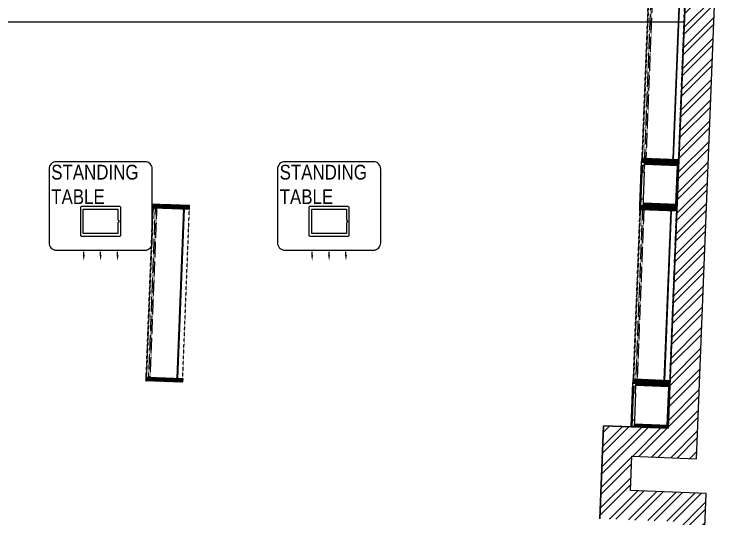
# Model space of a CAD drawing. Header units: millimetres. Extents: x -7692 to 2323, y -5243 to 5750.
# Drawn here: x -2535 to 2323, y -1460 to 1961 of the extents above; entities that cross this region are included whole.
import ezdxf

# ---------------------------------------------------------------- set-up
doc = ezdxf.new("R2010")
doc.units = ezdxf.units.MM
for name, pattern in [('a_p6_plan_L18$0$HIDDEN', [0.375, 0.25, -0.125]), ('ACAD_ISO03W100', [30, 12, -18]), ('DASHED', [100, -100])]:
    doc.linetypes.add(name, pattern=pattern)
for name, color, linetype, lineweight in [('I-LK FF&E', 1, 'Continuous', 9), ('I-LK TEXT', 31, 'Continuous', 5), ('LN-ELEVATION-1', 81, 'Continuous', 13), ('LN-ELEVATION-2', 103, 'Continuous', 20), ('LN-ELEVATION-3', 125, 'a_p6_plan_L18$0$HIDDEN', 18), ('LN-ELEVATION-4', 145, 'Continuous', 13), ('LN-HATCH', 251, 'Continuous', 0)]:
    doc.layers.add(name, color=color, linetype=linetype, lineweight=lineweight)
for name, color, linetype in [('RETAIL_SEPARATOR', 4, 'DASHED'), ('WALLS', 7, 'Continuous'), ('WALLS_3D', 7, 'Continuous')]:
    doc.layers.add(name, color=color, linetype=linetype)
doc.styles.add('LK TXT', font='Arial Narrow.ttf')

# ---------------------------------------------------------------- blocks, each defined once
blk = doc.blocks.new('standing table')
at = {"layer": 'LN-ELEVATION-1', "linetype": 'ByBlock', "lineweight": -2}
for p, q in [((235.3, -32.3), (235.3, -12)), ((350, -32.3), (350, -12)), ((464.7, -32.3), (464.7, -12))]:
    blk.add_line(p, q, dxfattribs=at)
at = {"layer": 'LN-ELEVATION-1'}
for points in [[(222.7, 94.5), (476.7, 94.5, 0.414214), (486.7, 104.5), (486.7, 286.5, 0.414214), (476.7, 296.5), (222.7, 296.5, 0.414214), (212.7, 286.5), (212.7, 104.5, 0.414214)], [(467.2, 186), (467.2, 113.5), (232.2, 113.5), (232.2, 277.5), (467.2, 277.5), (467.2, 205, 0.327538), (468.6, 203.1, -0.733799), (468.6, 187.9, 0.327538)]]:
    blk.add_lwpolyline(points, format="xyb", close=True, dxfattribs=at)
at = {"layer": 'LN-ELEVATION-1', "linetype": 'ByBlock', "lineweight": -2}
for points in [[(241.9, -32.3), (228.6, -32.3), (235.3, -72.3)], [(356.7, -32.3), (343.3, -32.3), (350, -72.3)], [(471.4, -32.3), (458.1, -32.3), (464.7, -72.3)]]:
    blk.add_solid(points, dxfattribs=at)
at = {"layer": 'LN-ELEVATION-2'}
blk.add_lwpolyline([(50, 0), (650, 0, 0.414214), (700, 50), (700, 550, 0.414214), (650, 600), (50, 600, 0.414214), (0, 550), (0, 50, 0.414214)], format="xyb", close=True, dxfattribs=at)
blk = doc.blocks.new('STANDING_TABLE_3', base_point=(0, 0))
at = {"layer": 'I-LK FF&E'}
blk.add_blockref('STANDING TABLE', (0, 72.3), dxfattribs=at)
at = {"layer": 'I-LK TEXT', "color": 0, "linetype": 'Continuous', "ltscale": 3, "insert": (406.8, 518.2), "char_height": 100, "width": 783.964, "attachment_point": 5, "style": 'LK TXT'}
blk.add_mtext('\\pxql;STANDING TABLE', dxfattribs=at)
blk = doc.blocks.new('STANDING_TABLE_4', base_point=(0, 0))
at = {"layer": 'I-LK FF&E'}
blk.add_blockref('STANDING TABLE', (0, 72.3), dxfattribs=at)
at = {"layer": 'I-LK TEXT', "color": 0, "linetype": 'Continuous', "ltscale": 3, "insert": (406.8, 518.2), "char_height": 100, "width": 783.964, "attachment_point": 5, "style": 'LK TXT'}
blk.add_mtext('\\pxql;STANDING TABLE', dxfattribs=at)
blk = doc.blocks.new('mirror unit')
at = {"layer": 'LN-HATCH', "ltscale": 0.5}
h = blk.add_hatch(dxfattribs=at)
h.set_pattern_fill('ANSI31', color=256, scale=2)
h.set_pattern_definition([(45, (4060433.7416, 1708720.787), (-4.4901280605, 4.4901280605), [])])
h.paths.add_polyline_path([(212.9, 101.3), (230.9, 101.3), (230.9, -127.7), (212.9, -127.7)])
h.paths.add_polyline_path([(230.9, 95.3), (494.9, 95.3), (494.9, 101.3), (230.9, 101.3)])
h.paths.add_polyline_path([(512.9, 101.3), (494.9, 101.3), (494.9, -127.7), (512.9, -127.7)])
at = {"layer": 'Defpoints'}
blk.add_lwpolyline([(512.9, 101.3), (212.9, 101.3), (212.9, -148.7), (512.9, -148.7)], close=True, dxfattribs=at)
at = {"layer": 'LN-ELEVATION-1'}
for points in [[(212.9, 101.3), (230.9, 101.3), (230.9, -127.7), (212.9, -127.7)], [(230.9, 95.3), (494.9, 95.3), (494.9, 101.3), (230.9, 101.3)], [(512.9, 101.3), (494.9, 101.3), (494.9, -127.7), (512.9, -127.7)], [(259.9, -141.7), (259.9, -127.7), (214.9, -127.7), (214.9, -148.7), (223.9, -148.7), (223.9, -147.2), (216.4, -147.2), (216.4, -141.7)], [(442.9, -141.7), (442.9, -127.7), (487.9, -127.7), (487.9, -148.7), (478.9, -148.7), (478.9, -147.2), (486.4, -147.2), (486.4, -141.7)], [(504.9, -148.7), (504.9, -147.2), (509.4, -147.2), (509.4, -129.2), (487.9, -129.2), (487.9, -127.7), (510.9, -127.7), (510.9, -148.7)]]:
    blk.add_lwpolyline(points, close=True, dxfattribs=at)
at = {"layer": 'LN-ELEVATION-2', "color": 4, "lineweight": 0}
blk.add_lwpolyline([(216.4, -141.7), (486.4, -141.7), (486.4, -147.2), (216.4, -147.2)], close=True, dxfattribs=at)
at = {"layer": 'LN-ELEVATION-2'}
blk.add_lwpolyline([(259.9, -141.7), (442.9, -141.7), (442.9, -127.7), (259.9, -127.7)], close=True, dxfattribs=at)
at = {"layer": 'LN-ELEVATION-4', "ltscale": 0.5}
blk.add_line((478.9, -148.7), (223.9, -148.7), dxfattribs=at)
blk = doc.blocks.new('MIRROR_DIFFERENT_2', base_point=(0, 0))
at = {"layer": 'I-LK FF&E'}
blk.add_blockref('MIRROR UNIT', (-212.9, 148.7), dxfattribs=at)
blk = doc.blocks.new('jj 1200')
at = {"layer": 'LN-HATCH', "ltscale": 0.5}
h = blk.add_hatch(dxfattribs=at)
h.set_pattern_fill('ANSI31', color=256, scale=2)
h.set_pattern_definition([(45, (4097187.331, 1708800.267), (-4.4901280605, 4.4901280605), [])])
h.paths.add_polyline_path([(792.1, 220), (792.1, 30), (786.1, 30), (786.1, 20), (792.1, 20), (792.1, -24), (767.1, -24), (767.1, 220)])
h.paths.add_polyline_path([(-382.9, 180), (767.1, 180), (767.1, 186), (-382.9, 186)])
h.paths.add_polyline_path([(757.1, -24), (757.1, -30), (792.1, -30), (792.1, -24)])
h.paths.add_polyline_path([(-407.9, 220), (-407.9, 30), (-401.9, 30), (-401.9, 20), (-407.9, 20), (-407.9, -24), (-382.9, -24), (-382.9, 220)])
h.paths.add_polyline_path([(-372.9, -24), (-372.9, -30), (-407.9, -30), (-407.9, -24)])
at = {"layer": 'LN-ELEVATION-1', "ltscale": 0.5}
for points in [[(-407.9, 220), (-407.9, 30), (-401.9, 30), (-401.9, 20), (-407.9, 20), (-407.9, -24), (-382.9, -24), (-382.9, 220)], [(792.1, 220), (792.1, 30), (786.1, 30), (786.1, 20), (792.1, 20), (792.1, -24), (767.1, -24), (767.1, 220)], [(-382.9, 180), (767.1, 180), (767.1, 186), (-382.9, 186)], [(-372.9, -24), (-372.9, -30), (-407.9, -30), (-407.9, -24)], [(757.1, -24), (757.1, -30), (792.1, -30), (792.1, -24)]]:
    blk.add_lwpolyline(points, close=True, dxfattribs=at)
at = {"layer": 'LN-ELEVATION-3', "ltscale": 0.5}
for p, q in [((767.1, 220), (-382.9, 220)), ((757.1, -24), (-372.9, -24)), ((-372.9, -30), (757.1, -30))]:
    blk.add_line(p, q, dxfattribs=at)
at = {"layer": 'LN-ELEVATION-4', "linetype": 'ACAD_ISO03W100', "ltscale": 0.05}
blk.add_lwpolyline([(767.1, 0), (-382.9, 0), (-382.9, -12), (767.1, -12)], close=True, dxfattribs=at)
blk = doc.blocks.new('JJ_FIXTURE_LARGE_2', base_point=(0, 0))
at = {"layer": 'I-LK FF&E', "xscale": -1}
blk.add_blockref('JJ 1200', (792.1, 30), dxfattribs=at)
blk = doc.blocks.new('MIRROR_DIFFERENT_3', base_point=(0, 0))
at = {"layer": 'I-LK FF&E'}
blk.add_blockref('MIRROR UNIT', (-212.9, 148.7), dxfattribs=at)
blk = doc.blocks.new('JJ_FIXTURE_LARGE_3', base_point=(0, 0))
at = {"layer": 'I-LK FF&E', "xscale": -1}
blk.add_blockref('JJ 1200', (792.1, 30), dxfattribs=at)
blk = doc.blocks.new('JJ_FIXTURE_LARGE_1', base_point=(0, 0))
at = {"layer": 'I-LK FF&E', "xscale": -1}
blk.add_blockref('JJ 1200', (792.1, 30), dxfattribs=at)

msp = doc.modelspace()

# ---------------------------------------------------------------- hatches: boundary and pattern name
at = {"layer": 'LENS_HATCH_WALL', "true_color": 0x787878}
h = msp.add_hatch(dxfattribs=at)
h.set_pattern_fill('ANSI32', scale=10, angle=90)
h.set_pattern_definition([(45, (0, 0), (-67.3519, 67.3519), []), (45, (44.9, 0), (-67.3519, 67.3519), [])])
h.paths.add_polyline_path([(2006, -5124.8), (2157.6, -1288.6), (1643.7, -1268.3), (1652.9, -1037.3), (2090.6, -1054.6), (2322.7, 4816.4), (1874.9, 4834), (1893.9, 5315.3), (579.1, 5228.1), (-1772.1, 5316.8), (-1764.6, 5507.9), (-4729.6, 5625.1), (-4746.9, 5187.5), (-4984.5, 5196.9), (-4966.3, 5658.7), (-7276.7, 5750), (-7692.4, -4768.6), (-4222.3, -4905.8), (-4226.6, -5016.3), (-2415.7, -5087.9), (-2418.5, -5160.6)])
h.paths.add_polyline_path([(-2218.1, -5154), (-2207.9, -4895.9), (-4018.9, -4824.4), (-4014.5, -4713.8), (-7484.6, -4576.7), (-7084.7, 5542.3), (-5174, 5466.7), (-5192.3, 5004.9), (-4555, 4979.7), (-4537.7, 5417.4), (-1972.3, 5316), (-1980.4, 5112.3), (578.5, 5167.1), (1686.2, 5123.4), (1667.1, 4642.1), (2114.9, 4624.4), (1898.7, -846.9), (1460.9, -829.6), (1436, -1460.2), (1949.8, -1480.6), (1806, -5121.4)])

# ---------------------------------------------------------------- linework, layer by layer
at = {"layer": 'LENS_WALL_OUTLINE', "lineweight": 13, "true_color": 0xffffff}
msp.add_lwpolyline([(2006, -5124.8), (2157.6, -1288.6), (1643.7, -1268.3), (1652.9, -1037.3), (2090.6, -1054.6), (2322.7, 4816.4), (1874.9, 4834), (1893.9, 5315.3), (579.1, 5228.1), (-1772.1, 5316.8), (-1764.6, 5507.9), (-4729.6, 5625.1), (-4746.9, 5187.5), (-4984.5, 5196.9), (-4966.3, 5658.7), (-7276.7, 5750), (-7692.4, -4768.6), (-4222.3, -4905.8), (-4226.6, -5016.3), (-2415.7, -5087.9), (-2418.5, -5160.6)], close=True, dxfattribs=at)
at = {"layer": 'RETAIL_SEPARATOR'}
msp.add_line((-7228.2, 1911.2), (2007.7, 1911.2), dxfattribs=at)
at = {"layer": 'WALLS'}
for p, q in [((2040.3, 2735.9), (1898.7, -846.9)), ((1460.9, -829.6), (1436, -1460.2)), ((1898.7, -846.9), (1460.9, -829.6))]:
    msp.add_line(p, q, dxfattribs=at)
at = {"layer": 'WALLS_3D'}
for points in [[(2040.3, 2735.9), (1898.7, -846.9), (1898.7, -846.9, 2718.5), (2040.3, 2735.9, 2718.5)], [(1460.9, -829.6), (1436, -1460.2), (1436, -1460.2, 2862), (1460.9, -829.6, 2862)], [(1898.7, -846.9), (1460.9, -829.6), (1460.9, -829.6, 2718.5), (1898.7, -846.9, 2718.5)]]:
    msp.add_3dface(points, dxfattribs=at)

# ---------------------------------------------------------------- block references
at = {"yscale": -1}
for name, p, rotation in [('JJ_FIXTURE_LARGE_3', (1719, 961.6), 87.73674092206838), ('MIRROR_DIFFERENT_3', (1707.1, 661.9), 87.73674092206838), ('JJ_FIXTURE_LARGE_1', (-1644, -525), 87.73674823352201), ('JJ_FIXTURE_LARGE_2', (1659.7, -537.2), 87.73674092206838), ('MIRROR_DIFFERENT_2', (1647.9, -837), 87.73674092206838)]:
    msp.add_blockref(name, p, dxfattribs=dict(at, rotation=rotation))
for name, p in [('STANDING_TABLE_3', (-2299.4, 288.9)), ('STANDING_TABLE_4', (-750.6, 288.9))]:
    msp.add_blockref(name, p)

doc.saveas('drawing.dxf')
